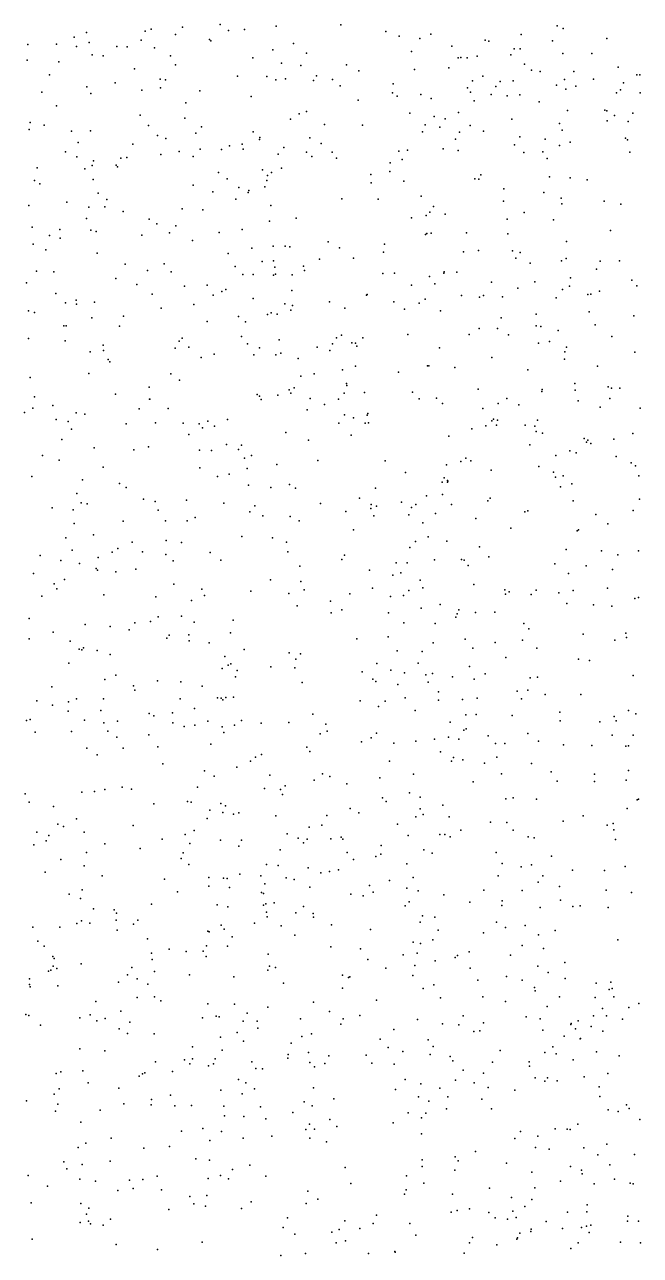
# Model space of a CAD drawing. Extents: x 2 to 99999, y 0 to 49999.
# Drawn here: x 18754 to 24999, y 25002 to 37484 of the extents above; entities that cross this region are included whole.
import ezdxf

# ---------------------------------------------------------------- set-up
doc = ezdxf.new("R2010")
doc.units = 0
doc.header["$MEASUREMENT"] = 0
doc.layers.add('points', color=50, linetype='Continuous')

msp = doc.modelspace()

# ---------------------------------------------------------------- linework, layer by layer
at = {"layer": 'points', "color": 3}
for p in [(20354, 37457, 13), (20739, 37484, 30), (21305, 37468, 82), (21961, 37483, 87), (24154, 37471, 29), (19256, 37358, 32), (19382, 37403, 16), (19937, 37328, 83), (19978, 37417, 83), (20039, 37439, 68), (20285, 37385, 8), (20628, 37332, 66), (20642, 37321, 74), (20822, 37423, 24), (20985, 37435, 11), (22418, 37414, 33), (22553, 37366, 43), (22762, 37342, 25), (22872, 37387, 52), (23423, 37327, 85), (23790, 37385, 49), (24216, 37446, 6), (24658, 37344, 92), (18786, 37281, 90), (19078, 37286, 42), (19281, 37262, 39), (19410, 37304, 54), (19691, 37264, 28), (19795, 37259, 61), (20073, 37248, 88), (21270, 37230, 9), (21481, 37293, 30), (22679, 37210, 13), (23086, 37265, 54), (23461, 37318, 26), (23718, 37237, 52), (23781, 37240, 40), (24107, 37320, 65), (18779, 37123, 32), (19102, 37106, 92), (19440, 37177, 66), (19550, 37168, 23), (20232, 37166, 14), (20284, 37077, 81), (21069, 37146, 48), (21358, 37093, 72), (21613, 37194, 29), (22020, 37075, 53), (23152, 37149, 30), (23179, 37151, 100), (23243, 37148, 43), (23345, 37163, 63), (23684, 37178, 20), (23823, 37083, 16), (24211, 37193, 52), (24506, 37191, 27), (19005, 36976, 36), (19868, 37037, 4), (20914, 36962, 5), (21210, 36957, 58), (21555, 37069, 30), (21713, 36966, 92), (22144, 37017, 22), (22708, 37030, 43), (23056, 37046, 79), (23400, 36960, 48), (23894, 37022, 12), (23984, 37009, 10), (24324, 37008, 98), (24772, 37053, 96), (24962, 36976, 47), (24994, 36974, 67), (19385, 36853, 82), (19672, 36895, 70), (20128, 36932, 60), (20131, 36842, 28), (20184, 36925, 34), (21303, 36923, 63), (21400, 36935, 87), (21684, 36919, 45), (21878, 36926, 60), (21953, 36864, 13), (22491, 36885, 96), (23246, 36844, 91), (23295, 36915, 99), (23532, 36858, 14), (23578, 36909, 75), (23708, 36915, 46), (24148, 36870, 41), (24230, 36927, 85), (24241, 36828, 14), (24345, 36860, 80), (24522, 36930, 29), (24798, 36823, 22), (24826, 36895, 17), (18929, 36800, 41), (19426, 36787, 77), (19943, 36821, 23), (20532, 36813, 46), (21053, 36756, 29), (22138, 36719, 97), (22485, 36792, 16), (22532, 36760, 51), (22773, 36777, 52), (22876, 36735, 99), (23277, 36799, 67), (23312, 36712, 28), (23484, 36777, 68), (23649, 36762, 70), (23776, 36771, 43), (23971, 36700, 24), (24758, 36793, 82), (24998, 36791, 36), (19077, 36660, 20), (20389, 36691, 97), (21540, 36580, 5), (21613, 36604, 21), (22659, 36587, 54), (23153, 36593, 62), (24261, 36613, 11), (24639, 36618, 55), (24659, 36611, 19), (24921, 36587, 90), (18812, 36491, 1), (18954, 36464, 5), (19927, 36565, 65), (20011, 36460, 64), (20378, 36536, 38), (20548, 36447, 99), (21451, 36526, 29), (21795, 36470, 22), (22182, 36464, 12), (22815, 36468, 2), (22906, 36551, 31), (23019, 36528, 12), (23274, 36460, 49), (23695, 36526, 18), (24179, 36480, 0), (24662, 36508, 81), (24736, 36564, 32), (24876, 36503, 86), (18802, 36420, 92), (19231, 36402, 11), (19423, 36408, 82), (20101, 36361, 79), (20186, 36330, 61), (20490, 36384, 100), (21071, 36396, 34), (21141, 36340, 18), (21648, 36335, 49), (22789, 36398, 81), (22966, 36444, 8), (23164, 36394, 78), (23408, 36405, 17), (23777, 36345, 26), (24033, 36324, 70), (24204, 36413, 49), (24846, 36334, 93), (19297, 36290, 24), (19853, 36272, 63), (20321, 36199, 1), (20536, 36220, 21), (20751, 36218, 85), (20831, 36254, 89), (20962, 36273, 36), (20970, 36222, 30), (21136, 36319, 78), (21383, 36238, 98), (21761, 36277, 79), (22549, 36200, 5), (22637, 36211, 7), (22998, 36223, 50), (23124, 36321, 39), (23152, 36206, 97), (23723, 36264, 95), (24177, 36259, 27), (24285, 36293, 43), (24868, 36316, 63), (19170, 36195, 45), (19284, 36142, 35), (19454, 36102, 99), (19730, 36130, 85), (19790, 36136, 68), (20135, 36167, 57), (20463, 36146, 78), (21325, 36170, 43), (21614, 36191, 57), (21667, 36146, 49), (21874, 36191, 89), (21916, 36130, 28), (22460, 36081, 14), (22582, 36117, 69), (23816, 36188, 89), (24011, 36194, 45), (24053, 36127, 91), (24892, 36191, 16), (18881, 36031, 54), (19366, 36022, 67), (19441, 36056, 46), (19681, 36059, 29), (19696, 36041, 2), (20720, 35984, 49), (21165, 36012, 27), (21218, 35953, 22), (21259, 35986, 17), (21360, 36029, 20), (22265, 35965, 10), (22459, 35995, 57), (23381, 35961, 83), (18855, 35902, 64), (18907, 35869, 42), (19451, 35913, 48), (20465, 35855, 37), (20807, 35920, 84), (20925, 35831, 0), (21191, 35838, 4), (21209, 35903, 91), (22269, 35880, 11), (22600, 35896, 76), (23320, 35921, 47), (23362, 35916, 29), (24076, 35939, 76), (24286, 35929, 0), (24459, 35910, 80), (19501, 35774, 72), (19589, 35712, 67), (20663, 35789, 72), (20897, 35713, 34), (21021, 35783, 2), (21028, 35803, 10), (21971, 35719, 32), (22341, 35713, 20), (22774, 35743, 18), (23614, 35820, 10), (24019, 35781, 38), (24196, 35723, 77), (18797, 35649, 44), (19184, 35685, 27), (19404, 35633, 38), (19568, 35635, 17), (19753, 35589, 56), (20351, 35616, 2), (20560, 35606, 51), (21250, 35651, 29), (22864, 35581, 64), (22901, 35641, 72), (23611, 35694, 5), (23820, 35579, 27), (24203, 35668, 43), (24632, 35694, 37), (24799, 35664, 58), (19383, 35519, 46), (20016, 35510, 64), (20094, 35465, 21), (21239, 35491, 14), (21507, 35523, 82), (22678, 35526, 20), (22826, 35548, 47), (23020, 35561, 78), (23647, 35510, 98), (24116, 35505, 15), (18830, 35429, 24), (19005, 35347, 80), (19112, 35406, 38), (19426, 35401, 60), (19481, 35386, 76), (19943, 35348, 82), (20223, 35374, 64), (20288, 35444, 67), (20727, 35377, 57), (20962, 35406, 49), (22819, 35355, 35), (22834, 35366, 18), (22877, 35370, 57), (23235, 35373, 98), (23655, 35364, 79), (24696, 35395, 18), (18840, 35259, 98), (18968, 35200, 90), (19114, 35317, 24), (20458, 35296, 76), (21059, 35217, 63), (21274, 35236, 36), (21396, 35238, 16), (21444, 35229, 32), (21833, 35281, 87), (21949, 35219, 96), (22403, 35258, 28), (24251, 35285, 17), (19489, 35167, 100), (20818, 35162, 34), (21163, 35082, 8), (21279, 35089, 79), (21743, 35107, 88), (22090, 35117, 67), (22392, 35176, 24), (23205, 35181, 64), (23356, 35192, 68), (23703, 35190, 3), (23737, 35115, 63), (23780, 35174, 55), (24198, 35087, 13), (24246, 35114, 28), (24591, 35085, 52), (24788, 35088, 56), (18876, 34983, 78), (19051, 34976, 55), (19775, 35056, 37), (20002, 34991, 70), (20168, 35057, 71), (20239, 34977, 58), (20889, 35031, 41), (21073, 34951, 35), (21290, 35024, 8), (21299, 34955, 47), (21584, 35033, 90), (21591, 34989, 69), (22386, 34961, 26), (22506, 34963, 38), (23006, 34965, 48), (23008, 34976, 82), (23137, 34975, 29), (23880, 35066, 36), (24553, 35005, 34), (18774, 34867, 12), (19678, 34909, 26), (19892, 34847, 57), (20374, 34833, 71), (20605, 34841, 69), (20968, 34949, 99), (21278, 34942, 20), (21469, 34945, 91), (22678, 34842, 59), (22859, 34931, 21), (22914, 34855, 4), (23490, 34873, 30), (23927, 34876, 46), (24279, 34832, 90), (24289, 34916, 97), (24912, 34893, 53), (24963, 34836, 37), (19070, 34759, 1), (20049, 34751, 88), (20668, 34741, 98), (20753, 34779, 28), (20796, 34799, 96), (21072, 34708, 6), (21465, 34787, 90), (22221, 34740, 33), (22227, 34747, 17), (22817, 34701, 27), (23185, 34737, 88), (23367, 34721, 87), (23408, 34736, 14), (23602, 34724, 6), (23755, 34811, 59), (24145, 34714, 35), (24208, 34797, 47), (24464, 34747, 99), (24495, 34751, 14), (24584, 34782, 47), (18793, 34581, 33), (19168, 34663, 7), (19277, 34690, 29), (19279, 34648, 17), (19464, 34670, 14), (20139, 34608, 70), (20470, 34646, 12), (21392, 34651, 92), (21453, 34590, 90), (21470, 34635, 77), (21845, 34673, 30), (22003, 34609, 36), (22500, 34674, 51), (22607, 34597, 80), (22754, 34659, 86), (22973, 34582, 44), (18854, 34564, 36), (19436, 34512, 82), (19756, 34526, 15), (20606, 34474, 83), (20923, 34523, 64), (20995, 34471, 29), (21217, 34546, 17), (21253, 34561, 76), (21316, 34547, 84), (23587, 34512, 25), (23942, 34547, 69), (24479, 34572, 0), (24933, 34531, 44), (19153, 34430, 56), (19175, 34428, 32), (19715, 34427, 30), (21968, 34335, 58), (22641, 34340, 91), (23264, 34343, 64), (23364, 34401, 93), (23548, 34401, 19), (23661, 34337, 22), (23943, 34431, 80), (23990, 34423, 63), (24165, 34381, 34), (24540, 34441, 15), (18795, 34300, 23), (19166, 34277, 91), (19551, 34232, 9), (20280, 34204, 97), (20322, 34274, 34), (20352, 34304, 8), (20418, 34213, 13), (20952, 34322, 96), (21015, 34248, 93), (21137, 34207, 23), (21334, 34287, 90), (21721, 34214, 95), (21875, 34246, 92), (21917, 34308, 23), (22074, 34258, 82), (22109, 34255, 11), (22122, 34223, 80), (22184, 34309, 38), (22961, 34206, 94), (23965, 34255, 52), (24076, 34269, 21), (24251, 34213, 17), (24710, 34320, 76), (19418, 34165, 53), (19553, 34180, 98), (19602, 34089, 3), (20543, 34108, 2), (20678, 34141, 20), (21080, 34136, 59), (21301, 34135, 66), (21352, 34151, 57), (21529, 34099, 2), (21851, 34179, 20), (23492, 34108, 29), (24228, 34091, 65), (24233, 34167, 73), (24942, 34163, 47), (19620, 34065, 94), (21979, 33983, 6), (22111, 34019, 5), (22545, 33960, 89), (22840, 34023, 18), (22853, 34024, 51), (23118, 34006, 64), (23857, 33983, 88), (24564, 34022, 75), (18811, 33904, 3), (19404, 33947, 37), (20237, 33941, 2), (20324, 33878, 98), (21556, 33920, 70), (21690, 33941, 5), (22018, 33845, 93), (24335, 33846, 43), (18854, 33709, 52), (19675, 33736, 89), (20018, 33808, 54), (21111, 33732, 11), (21135, 33717, 69), (21321, 33725, 64), (21437, 33781, 64), (21454, 33746, 90), (21487, 33799, 62), (21996, 33745, 5), (22022, 33823, 97), (22202, 33754, 37), (22689, 33756, 1), (23354, 33787, 65), (23998, 33764, 54), (24003, 33785, 35), (24336, 33777, 60), (24673, 33811, 69), (24706, 33798, 39), (24791, 33798, 57), (18837, 33593, 74), (19042, 33622, 76), (19915, 33587, 47), (20022, 33685, 84), (20023, 33687, 40), (20209, 33591, 7), (21154, 33681, 31), (21620, 33577, 52), (21649, 33693, 9), (21794, 33632, 89), (21938, 33687, 47), (22756, 33688, 79), (22930, 33695, 94), (22992, 33643, 46), (23402, 33591, 65), (23555, 33642, 16), (23645, 33693, 43), (23766, 33628, 68), (24367, 33670, 68), (24592, 33606, 66), (24688, 33692, 3), (24995, 33593, 59), (18754, 33552, 56), (19074, 33480, 3), (19197, 33460, 88), (19277, 33548, 81), (19365, 33533, 76), (20613, 33461, 3), (20811, 33479, 60), (21997, 33527, 59), (22091, 33498, 17), (22229, 33525, 56), (22234, 33542, 47), (23492, 33466, 0), (23510, 33482, 46), (23550, 33473, 61), (23954, 33474, 77), (19231, 33380, 1), (19784, 33434, 44), (20083, 33447, 8), (20362, 33441, 29), (20418, 33328, 84), (20525, 33434, 32), (20558, 33396, 18), (20679, 33413, 99), (21404, 33348, 16), (21940, 33443, 40), (22209, 33441, 82), (22242, 33446, 11), (23291, 33385, 70), (23433, 33416, 56), (23540, 33423, 31), (23831, 33422, 94), (23928, 33412, 41), (23943, 33359, 53), (24006, 33342, 29), (24922, 33338, 92), (19132, 33277, 29), (20010, 33202, 33), (20803, 33227, 40), (20952, 33220, 68), (21634, 33271, 10), (22066, 33319, 55), (23057, 33311, 43), (23879, 33221, 44), (24430, 33286, 50), (24451, 33250, 59), (24466, 33269, 64), (24497, 33235, 33), (24729, 33279, 84), (18936, 33113, 12), (19458, 33191, 33), (19863, 33171, 40), (20527, 33167, 63), (20649, 33165, 63), (20924, 33174, 92), (20983, 33089, 92), (21056, 33114, 39), (23230, 33088, 17), (24140, 33115, 73), (24282, 33163, 82), (24346, 33141, 38), (24752, 33104, 3), (19105, 33067, 42), (19551, 32997, 86), (20532, 32991, 82), (21011, 32984, 86), (21312, 33024, 86), (21728, 33064, 46), (22409, 33062, 25), (23033, 33021, 45), (23178, 33053, 63), (23280, 33061, 37), (23487, 32964, 17), (23970, 33003, 2), (24906, 33040, 84), (24949, 33010, 96), (18827, 32900, 63), (19340, 32868, 8), (19715, 32831, 55), (20709, 32902, 63), (20827, 32925, 63), (22617, 32941, 99), (22990, 32845, 84), (23009, 32887, 30), (23042, 32862, 1), (23043, 32844, 23), (23045, 32853, 29), (24117, 32947, 37), (24137, 32895, 4), (24216, 32909, 61), (24304, 32828, 92), (24984, 32909, 59), (19285, 32729, 25), (19785, 32790, 15), (21024, 32813, 62), (21251, 32791, 1), (21439, 32820, 22), (21500, 32784, 33), (22311, 32784, 69), (22828, 32707, 54), (22992, 32718, 83), (24188, 32796, 25), (19033, 32584, 50), (19327, 32635, 39), (19390, 32623, 62), (19959, 32672, 43), (20078, 32649, 79), (20396, 32662, 96), (20773, 32630, 63), (21088, 32605, 6), (21756, 32629, 95), (22149, 32681, 30), (22265, 32578, 90), (22269, 32618, 40), (22324, 32602, 33), (22575, 32642, 73), (22676, 32588, 13), (22720, 32618, 43), (23084, 32617, 1), (23453, 32653, 85), (23474, 32682, 70), (24316, 32656, 52), (24991, 32671, 68), (19246, 32562, 70), (20109, 32561, 65), (20183, 32453, 60), (20483, 32486, 84), (21039, 32543, 67), (21171, 32502, 55), (21447, 32496, 18), (22010, 32547, 69), (22297, 32504, 37), (22649, 32512, 99), (22921, 32526, 8), (23329, 32474, 29), (23827, 32542, 82), (23856, 32553, 29), (24546, 32515, 87), (24927, 32555, 13), (19256, 32424, 29), (19752, 32447, 96), (20402, 32452, 1), (21537, 32452, 84), (22091, 32362, 39), (22792, 32430, 28), (23685, 32377, 75), (24357, 32350, 69), (24372, 32362, 28), (24668, 32421, 34), (19171, 32278, 87), (19453, 32309, 64), (19846, 32234, 91), (20189, 32252, 11), (20345, 32233, 18), (20957, 32293, 12), (21267, 32281, 92), (21410, 32236, 79), (22718, 32243, 53), (22846, 32290, 10), (23035, 32247, 9), (18911, 32101, 66), (19237, 32156, 70), (19501, 32081, 56), (19642, 32135, 7), (19701, 32172, 12), (19949, 32139, 73), (20188, 32109, 90), (20637, 32130, 17), (21423, 32138, 82), (21997, 32104, 30), (22661, 32183, 62), (23367, 32188, 76), (23462, 32087, 32), (24245, 32161, 88), (24603, 32148, 30), (24771, 32106, 31), (24980, 32149, 6), (19123, 32048, 39), (19310, 32018, 94), (19480, 31970, 80), (19882, 31961, 66), (20260, 32047, 93), (20744, 32054, 56), (21545, 31993, 93), (21970, 32059, 14), (22523, 32026, 13), (22633, 32025, 93), (22912, 32058, 67), (23185, 32059, 1), (23213, 32054, 28), (23251, 31999, 42), (24130, 32015, 28), (24450, 31994, 67), (24717, 31957, 74), (18846, 31919, 4), (19158, 31856, 74), (19492, 31950, 50), (19680, 31933, 14), (21247, 31853, 35), (21554, 31835, 86), (22252, 31950, 69), (22488, 31900, 64), (22568, 31926, 83), (22766, 31849, 30), (24271, 31918, 91), (19054, 31813, 75), (19080, 31763, 46), (20268, 31809, 24), (20553, 31760, 66), (21048, 31738, 26), (21435, 31714, 14), (21590, 31752, 4), (22053, 31711, 41), (22281, 31769, 65), (22651, 31745, 51), (22794, 31772, 36), (23309, 31805, 45), (23623, 31751, 12), (23632, 31708, 12), (23668, 31731, 91), (23942, 31748, 8), (24172, 31722, 75), (24317, 31746, 28), (24664, 31769, 20), (18930, 31687, 86), (19557, 31702, 39), (20084, 31680, 36), (20447, 31643, 77), (20580, 31693, 17), (21518, 31590, 80), (21857, 31636, 82), (22463, 31684, 78), (22596, 31695, 66), (22968, 31605, 55), (23890, 31704, 56), (24254, 31615, 46), (24522, 31599, 15), (24709, 31585, 41), (24942, 31664, 72), (24981, 31675, 76), (18801, 31460, 25), (20108, 31479, 25), (20344, 31485, 6), (21863, 31520, 47), (21971, 31548, 59), (22446, 31518, 89), (22777, 31566, 41), (23128, 31476, 41), (23139, 31509, 95), (23156, 31550, 5), (23328, 31522, 17), (23522, 31527, 91), (19370, 31400, 53), (19623, 31381, 92), (19814, 31347, 25), (19873, 31416, 56), (20032, 31430, 54), (20472, 31425, 17), (20869, 31445, 12), (22600, 31419, 23), (22916, 31410, 14), (23816, 31410, 69), (23867, 31358, 83), (18801, 31256, 94), (19043, 31322, 81), (19216, 31231, 67), (20197, 31261, 41), (20220, 31293, 11), (20418, 31296, 94), (20423, 31236, 1), (20627, 31214, 12), (20842, 31315, 5), (22124, 31256, 71), (22442, 31274, 77), (22896, 31216, 74), (23221, 31253, 49), (23526, 31219, 46), (23802, 31243, 30), (24419, 31301, 6), (24741, 31243, 65), (24851, 31312, 54), (24857, 31268, 28), (19306, 31151, 18), (19334, 31145, 40), (19352, 31164, 87), (19490, 31138, 8), (19622, 31097, 6), (20980, 31146, 77), (21438, 31113, 26), (21551, 31102, 60), (22531, 31133, 1), (22787, 31125, 66), (23300, 31159, 98), (23948, 31161, 20), (19204, 31010, 60), (20784, 31076, 93), (20819, 30987, 85), (20844, 31000, 51), (21251, 30972, 25), (21496, 30962, 76), (21503, 31050, 13), (22327, 31005, 77), (22744, 31007, 81), (23267, 30974, 60), (23633, 31066, 79), (24370, 31049, 28), (24484, 31034, 65), (19569, 30843, 2), (19680, 30887, 57), (20758, 30954, 83), (20894, 30871, 45), (20910, 30934, 51), (22176, 30919, 26), (22285, 30845, 87), (22467, 30938, 19), (22606, 30910, 27), (22824, 30889, 82), (22890, 30905, 30), (23094, 30871, 11), (23313, 30847, 81), (23425, 30900, 14), (23881, 30858, 7), (23956, 30868, 93), (24927, 30883, 100), (19029, 30767, 90), (19859, 30778, 59), (19872, 30734, 83), (20103, 30828, 31), (20339, 30819, 50), (20554, 30776, 7), (21570, 30813, 42), (22317, 30823, 43), (22539, 30792, 10), (22848, 30815, 88), (22952, 30716, 67), (23749, 30723, 19), (23858, 30736, 69), (18879, 30627, 7), (19038, 30584, 5), (19199, 30615, 19), (19279, 30648, 93), (19554, 30646, 98), (20331, 30646, 55), (20709, 30657, 87), (20747, 30654, 36), (20764, 30635, 28), (20796, 30659, 54), (20874, 30662, 61), (22158, 30625, 27), (22412, 30622, 19), (22614, 30658, 95), (22951, 30632, 58), (23194, 30640, 37), (23344, 30652, 1), (23792, 30647, 6), (24033, 30689, 70), (24396, 30691, 99), (19197, 30522, 72), (19528, 30530, 40), (20017, 30498, 6), (20064, 30473, 81), (20253, 30505, 29), (20478, 30550, 70), (21678, 30491, 53), (22342, 30569, 77), (22714, 30529, 33), (23230, 30484, 17), (23334, 30489, 1), (23698, 30477, 48), (24182, 30512, 17), (24734, 30466, 80), (24879, 30528, 1), (24951, 30493, 94), (18773, 30427, 65), (18812, 30436, 96), (19360, 30430, 81), (19557, 30402, 23), (19695, 30419, 64), (20258, 30403, 70), (20372, 30365, 64), (20480, 30379, 54), (20611, 30421, 97), (20757, 30361, 40), (20882, 30380, 4), (20955, 30427, 92), (21153, 30401, 72), (21432, 30406, 84), (21810, 30391, 40), (23068, 30409, 41), (23233, 30342, 62), (24186, 30423, 60), (24587, 30412, 20), (24753, 30422, 25), (18860, 30308, 90), (19229, 30314, 17), (19597, 30318, 70), (19689, 30258, 46), (20013, 30281, 57), (20776, 30306, 79), (21750, 30290, 30), (21823, 30318, 42), (22171, 30210, 32), (22269, 30250, 36), (22321, 30299, 13), (22723, 30218, 11), (22911, 30236, 43), (23052, 30259, 66), (23159, 30236, 68), (23208, 30328, 9), (23455, 30271, 36), (23856, 30295, 19), (23964, 30218, 16), (24714, 30278, 27), (24924, 30278, 56), (19384, 30147, 10), (19754, 30148, 3), (20104, 30160, 69), (20643, 30186, 43), (21156, 30082, 14), (21616, 30155, 87), (21648, 30114, 90), (22500, 30196, 18), (22971, 30108, 68), (23530, 30192, 97), (23625, 30195, 72), (24219, 30181, 12), (24507, 30174, 40), (24852, 30166, 57), (24878, 30171, 81), (19489, 30079, 90), (20156, 29989, 29), (21044, 30016, 33), (21095, 30055, 1), (22453, 30015, 38), (23083, 30014, 7), (23104, 30050, 21), (23197, 30027, 7), (23417, 29993, 61), (23542, 30054, 90), (23896, 29991, 40), (20578, 29918, 76), (20676, 29864, 37), (20906, 29955, 88), (21242, 29871, 26), (21776, 29885, 7), (21849, 29860, 55), (22356, 29845, 52), (22697, 29881, 19), (23589, 29885, 24), (24093, 29906, 43), (24533, 29883, 49), (24879, 29919, 75), (19569, 29726, 37), (19742, 29752, 68), (19837, 29731, 53), (20507, 29752, 75), (21187, 29737, 65), (21349, 29728, 89), (21397, 29764, 66), (21692, 29823, 34), (22022, 29785, 93), (23302, 29805, 14), (24155, 29811, 46), (24534, 29807, 18), (24853, 29823, 43), (18761, 29683, 57), (18802, 29597, 78), (19333, 29701, 7), (19464, 29706, 43), (20407, 29604, 21), (20443, 29599, 51), (20744, 29585, 18), (21368, 29675, 46), (22383, 29641, 45), (22421, 29604, 80), (22658, 29694, 57), (22764, 29651, 45), (23634, 29632, 99), (23710, 29643, 79), (23945, 29630, 89), (24967, 29623, 61), (24980, 29630, 54), (19047, 29556, 32), (20063, 29581, 25), (20634, 29519, 23), (20765, 29495, 87), (20791, 29561, 74), (20871, 29478, 30), (20928, 29491, 74), (21302, 29461, 96), (21819, 29464, 18), (22054, 29534, 68), (22143, 29491, 86), (22764, 29531, 97), (22797, 29472, 2), (22995, 29569, 99), (24417, 29460, 61), (24864, 29536, 17), (19090, 29374, 33), (19149, 29353, 72), (19279, 29431, 73), (19854, 29361, 17), (20604, 29432, 21), (21640, 29346, 79), (21767, 29367, 47), (22535, 29375, 36), (22721, 29449, 73), (23060, 29451, 32), (23479, 29395, 18), (23645, 29391, 97), (24217, 29407, 56), (24661, 29364, 61), (24721, 29383, 45), (18878, 29294, 22), (19000, 29260, 92), (19359, 29295, 61), (20150, 29222, 39), (20384, 29270, 69), (20475, 29310, 42), (20742, 29213, 60), (20953, 29214, 16), (21416, 29279, 57), (21527, 29235, 10), (21618, 29223, 88), (21859, 29226, 85), (21964, 29243, 71), (21982, 29222, 95), (22645, 29259, 22), (22964, 29270, 94), (23017, 29270, 37), (23068, 29246, 95), (23178, 29314, 38), (23708, 29314, 59), (23862, 29246, 97), (23923, 29238, 13), (24730, 29319, 1), (24746, 29221, 5), (18848, 29166, 5), (18974, 29205, 65), (19383, 29088, 92), (19569, 29177, 76), (19927, 29128, 76), (20362, 29086, 11), (20430, 29181, 87), (20927, 29152, 4), (21347, 29114, 61), (21583, 29186, 49), (22024, 29089, 25), (22369, 29158, 84), (22802, 29115, 14), (23535, 29089, 90), (19120, 29016, 82), (20343, 29028, 82), (20419, 28968, 95), (21207, 28968, 98), (22089, 29017, 48), (22315, 29049, 37), (22368, 29073, 95), (22630, 28974, 5), (22886, 29080, 12), (23597, 28975, 78), (23893, 28963, 96), (24096, 29052, 85), (18963, 28889, 25), (19359, 28953, 56), (19542, 28850, 54), (20623, 28834, 76), (20938, 28868, 56), (21149, 28851, 16), (21326, 28958, 53), (21631, 28934, 52), (21757, 28881, 44), (21847, 28896, 42), (21936, 28913, 27), (22696, 28835, 71), (23557, 28851, 39), (23790, 28942, 83), (24009, 28851, 94), (24311, 28909, 14), (24634, 28904, 13), (24843, 28946, 99), (19338, 28711, 71), (20172, 28818, 43), (20623, 28746, 99), (20771, 28827, 14), (20809, 28826, 37), (20831, 28734, 78), (21189, 28770, 83), (21407, 28831, 15), (21488, 28814, 35), (21648, 28735, 85), (22251, 28755, 56), (22456, 28803, 39), (22631, 28727, 82), (23962, 28786, 94), (24178, 28742, 10), (19205, 28667, 23), (19321, 28621, 1), (20306, 28688, 47), (21157, 28684, 85), (21176, 28672, 33), (22063, 28664, 65), (22189, 28650, 60), (22288, 28687, 76), (22653, 28587, 3), (22744, 28700, 15), (23005, 28659, 82), (23269, 28585, 50), (23410, 28706, 76), (23598, 28598, 12), (23800, 28702, 9), (24187, 28604, 59), (24650, 28706, 44), (24907, 28683, 98), (19452, 28517, 81), (19661, 28508, 17), (19686, 28472, 78), (20042, 28564, 36), (20706, 28557, 83), (20814, 28536, 75), (21176, 28555, 76), (21199, 28566, 92), (21208, 28483, 97), (21286, 28577, 91), (21506, 28477, 32), (21582, 28542, 75), (21680, 28470, 92), (22615, 28548, 55), (23592, 28550, 5), (23983, 28529, 8), (24315, 28542, 52), (24387, 28546, 31), (24672, 28532, 56), (19284, 28367, 54), (19332, 28394, 53), (19415, 28372, 81), (19683, 28401, 55), (19857, 28363, 81), (19903, 28401, 75), (20748, 28351, 0), (21085, 28373, 75), (21215, 28435, 26), (21357, 28343, 12), (21685, 28434, 82), (21865, 28354, 79), (22767, 28383, 62), (22788, 28445, 16), (22914, 28434, 74), (23539, 28382, 94), (23829, 28347, 59), (18837, 28331, 4), (19112, 28330, 89), (19693, 28301, 63), (20001, 28213, 27), (20611, 28292, 55), (20625, 28284, 25), (20779, 28312, 91), (20860, 28232, 67), (21496, 28249, 45), (22261, 28309, 13), (22948, 28301, 39), (23409, 28272, 85), (23632, 28327, 45), (23965, 28252, 42), (24136, 28298, 92), (18887, 28188, 23), (18952, 28137, 3), (20220, 28107, 96), (20566, 28086, 37), (20599, 28143, 57), (20812, 28139, 65), (21860, 28130, 80), (22162, 28112, 38), (22693, 28179, 79), (22768, 28164, 35), (22895, 28204, 95), (23801, 28146, 88), (24017, 28115, 95), (24769, 28201, 18), (19039, 28035, 31), (19054, 28014, 30), (20041, 28067, 40), (20047, 28004, 93), (20393, 28084, 13), (20595, 28033, 55), (21224, 28058, 10), (22234, 28004, 46), (22594, 28050, 99), (22735, 28066, 47), (22919, 27991, 12), (23122, 28025, 13), (23145, 28045, 46), (23263, 28080, 24), (23681, 28048, 36), (24232, 27974, 55), (18996, 27884, 20), (19021, 27896, 75), (19043, 27934, 90), (19081, 27912, 57), (19329, 27959, 59), (19798, 27846, 5), (19842, 27923, 52), (20073, 27883, 7), (20427, 27846, 95), (21219, 27894, 22), (21236, 27935, 93), (21298, 27921, 24), (21979, 27843, 53), (22416, 27916, 78), (22692, 27841, 94), (22711, 27941, 66), (23271, 27914, 48), (23958, 27934, 19), (24063, 27870, 60), (18803, 27806, 78), (18805, 27750, 77), (18812, 27725, 67), (19091, 27737, 55), (19708, 27772, 3), (19897, 27806, 74), (20005, 27753, 17), (20876, 27827, 88), (21378, 27764, 48), (21978, 27714, 69), (22038, 27819, 66), (22051, 27828, 51), (22903, 27747, 87), (23349, 27795, 3), (23641, 27830, 47), (23801, 27793, 85), (23925, 27718, 37), (24235, 27811, 71), (24550, 27764, 14), (24698, 27774, 29), (19896, 27617, 96), (20073, 27623, 56), (22324, 27591, 56), (22795, 27709, 48), (22970, 27614, 77), (23401, 27624, 100), (23931, 27684, 14), (24178, 27624, 25), (24540, 27618, 89), (24683, 27700, 61), (24712, 27709, 45), (24730, 27625, 10), (19475, 27576, 4), (19729, 27479, 76), (20136, 27585, 20), (20612, 27553, 77), (20884, 27549, 45), (21012, 27460, 32), (21222, 27519, 71), (21684, 27570, 70), (21846, 27476, 6), (23632, 27577, 74), (24052, 27528, 89), (24615, 27506, 31), (24881, 27515, 26), (24983, 27557, 34), (18765, 27445, 16), (18797, 27436, 66), (18917, 27338, 57), (19314, 27412, 40), (19420, 27443, 74), (19488, 27382, 22), (19571, 27405, 21), (19822, 27368, 80), (20559, 27413, 41), (20697, 27428, 12), (20726, 27422, 70), (20971, 27376, 40), (21112, 27377, 54), (21553, 27400, 52), (21960, 27347, 5), (21984, 27401, 63), (22152, 27434, 41), (22740, 27395, 74), (22992, 27351, 87), (23157, 27339, 60), (23203, 27431, 52), (23407, 27361, 82), (23842, 27420, 90), (23981, 27400, 29), (24292, 27343, 76), (24297, 27353, 45), (24367, 27382, 56), (24524, 27432, 33), (24656, 27433, 93), (24816, 27398, 75), (19714, 27299, 83), (19798, 27254, 28), (20067, 27248, 79), (20740, 27214, 30), (20909, 27262, 64), (21118, 27308, 17), (21566, 27221, 34), (21665, 27249, 72), (22498, 27294, 14), (23310, 27273, 51), (23371, 27280, 88), (24008, 27286, 40), (24227, 27227, 72), (24342, 27301, 1), (24499, 27322, 44), (24617, 27275, 77), (19313, 27096, 3), (20457, 27116, 55), (20974, 27176, 94), (21458, 27156, 28), (22361, 27195, 71), (22441, 27109, 18), (22846, 27189, 3), (22898, 27121, 12), (24110, 27116, 64), (24387, 27197, 35), (24392, 27203, 95), (19569, 27078, 36), (20081, 26965, 64), (20377, 26984, 40), (20456, 26996, 20), (20687, 26995, 1), (20757, 27082, 36), (21059, 26966, 12), (21424, 27001, 33), (21427, 27040, 8), (21632, 27061, 80), (21840, 27025, 89), (22219, 27034, 63), (22588, 27071, 68), (22868, 27038, 1), (23070, 27020, 96), (23097, 26975, 24), (23499, 26961, 68), (23576, 27081, 12), (23870, 26964, 31), (24030, 27061, 39), (24145, 27048, 1), (24318, 26984, 37), (24555, 27065, 55), (24783, 27026, 55), (19075, 26846, 5), (19123, 26865, 92), (19345, 26875, 46), (19950, 26845, 20), (19975, 26854, 48), (20254, 26867, 15), (20430, 26945, 40), (20620, 26926, 34), (20671, 26944, 56), (21098, 26897, 41), (21166, 26894, 87), (21648, 26959, 15), (21694, 26916, 21), (21800, 26947, 16), (22276, 26953, 3), (22503, 26943, 87), (23203, 26882, 25), (23408, 26850, 27), (23873, 26921, 62), (24667, 26846, 36), (19399, 26752, 86), (19916, 26821, 28), (20923, 26785, 85), (20997, 26752, 93), (22612, 26787, 78), (22771, 26743, 81), (23123, 26778, 38), (23313, 26752, 24), (23931, 26803, 60), (24028, 26770, 77), (24057, 26803, 63), (24155, 26772, 93), (24427, 26814, 25), (19053, 26638, 23), (19104, 26690, 83), (19710, 26699, 41), (20235, 26628, 74), (20745, 26678, 49), (20961, 26640, 2), (21086, 26693, 27), (21684, 26703, 17), (21889, 26591, 92), (22514, 26683, 53), (22749, 26609, 64), (22965, 26698, 32), (23047, 26611, 18), (23456, 26705, 64), (23727, 26678, 36), (24579, 26711, 34), (24588, 26615, 51), (18774, 26571, 13), (19069, 26466, 58), (19092, 26537, 83), (19521, 26474, 32), (19761, 26539, 11), (20038, 26528, 88), (20041, 26584, 11), (20276, 26519, 22), (20448, 26524, 45), (20774, 26516, 23), (21147, 26508, 55), (21590, 26561, 61), (21669, 26519, 78), (22852, 26568, 14), (23034, 26489, 32), (23390, 26585, 49), (23489, 26487, 75), (24671, 26479, 53), (24774, 26462, 8), (24857, 26528, 76), (24884, 26492, 1), (19325, 26355, 92), (20781, 26419, 29), (20978, 26411, 64), (21201, 26387, 6), (21473, 26453, 98), (21848, 26381, 45), (22492, 26346, 7), (22643, 26448, 79), (22778, 26396, 98), (22822, 26444, 38), (24994, 26382, 72), (20346, 26263, 62), (20561, 26289, 4), (20752, 26260, 58), (21262, 26213, 55), (21606, 26279, 77), (21643, 26334, 4), (21693, 26281, 22), (21919, 26309, 80), (22778, 26235, 96), (23784, 26258, 94), (24135, 26286, 40), (24257, 26281, 13), (24285, 26278, 11), (24364, 26332, 17), (19296, 26095, 71), (19376, 26142, 99), (19632, 26190, 44), (19962, 26089, 22), (20225, 26105, 17), (20634, 26169, 30), (20972, 26190, 89), (21645, 26191, 9), (21815, 26154, 25), (23724, 26187, 18), (23934, 26095, 51), (23960, 26211, 40), (24424, 26093, 27), (24657, 26129, 91), (20490, 25983, 67), (20628, 25968, 24), (22787, 25972, 10), (23119, 26002, 32), (23328, 26057, 89), (24075, 26079, 77), (24567, 26023, 59), (24939, 26024, 46), (19153, 25952, 67), (19183, 25879, 72), (19339, 25923, 44), (19621, 25958, 52), (20862, 25875, 19), (21037, 25916, 86), (22004, 25895, 89), (22787, 25905, 26), (23116, 25865, 26), (23152, 25961, 90), (23640, 25936, 25), (23898, 25847, 2), (24290, 25905, 57), (24401, 25867, 42), (24688, 25920, 69), (18790, 25814, 5), (19313, 25776, 68), (19472, 25756, 1), (19817, 25765, 61), (19954, 25771, 83), (20099, 25805, 10), (20616, 25781, 2), (20741, 25812, 74), (20821, 25779, 57), (21202, 25807, 29), (22064, 25730, 21), (22626, 25809, 85), (22802, 25736, 73), (24189, 25754, 73), (24407, 25828, 91), (24531, 25727, 11), (24736, 25777, 62), (24896, 25734, 57), (24926, 25728, 5), (18985, 25705, 41), (19698, 25662, 95), (19856, 25679, 23), (20142, 25666, 2), (20431, 25601, 40), (20603, 25610, 0), (21625, 25653, 31), (22605, 25622, 75), (22624, 25667, 36), (23093, 25622, 67), (23468, 25683, 5), (23690, 25590, 91), (23929, 25688, 6), (18820, 25535, 67), (19325, 25529, 25), (19406, 25480, 32), (20218, 25466, 44), (20470, 25525, 31), (20587, 25502, 99), (20955, 25478, 2), (21050, 25545, 0), (21608, 25527, 89), (21729, 25574, 36), (23266, 25475, 41), (23826, 25497, 16), (23898, 25568, 75), (24460, 25516, 62), (19382, 25422, 84), (19401, 25348, 65), (19625, 25371, 4), (21419, 25383, 3), (22000, 25353, 9), (22323, 25409, 51), (23079, 25440, 78), (23139, 25458, 90), (23461, 25436, 30), (23526, 25383, 75), (23650, 25370, 19), (23704, 25452, 83), (23740, 25388, 37), (24042, 25347, 18), (24261, 25442, 85), (24457, 25443, 76), (24868, 25351, 10), (24871, 25399, 41), (24979, 25350, 28), (19317, 25337, 99), (19424, 25322, 28), (19552, 25309, 43), (21376, 25285, 24), (21496, 25218, 26), (21870, 25237, 35), (21945, 25264, 89), (22154, 25275, 78), (22290, 25327, 35), (22661, 25326, 64), (23776, 25228, 2), (23888, 25246, 2), (23892, 25268, 86), (24209, 25275, 73), (24400, 25286, 41), (24451, 25297, 60), (24480, 25235, 62), (24496, 25309, 42), (18832, 25168, 67), (19681, 25113, 98), (20554, 25137, 72), (21914, 25128, 54), (22009, 25149, 30), (22721, 25208, 42), (23267, 25128, 100), (23296, 25184, 35), (23543, 25109, 5), (23747, 25168, 99), (23754, 25179, 20), (24367, 25131, 76), (24797, 25136, 53), (24999, 25131, 45), (20101, 25061, 86), (21353, 25002, 28), (21602, 25023, 64), (22241, 25022, 73), (22508, 25041, 35), (22512, 25036, 59), (23210, 25025, 7), (24293, 25073, 80)]:
    msp.add_point(p, dxfattribs=at)

doc.saveas('drawing.dxf')
